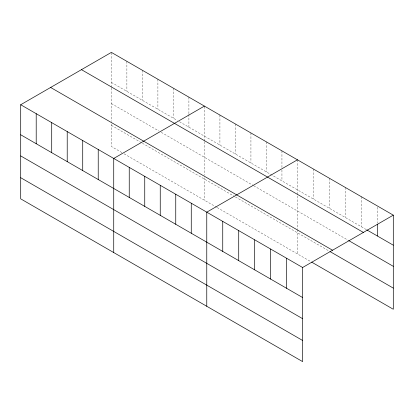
<?xml version="1.0" encoding="UTF-8"?>
<svg xmlns="http://www.w3.org/2000/svg" width="414" height="414" viewBox="0 0 414 414"><rect width="100%" height="100%" fill="white"/><g stroke="black" fill="none" stroke-linecap="round" stroke-linejoin="round"><path stroke-width="0.31" stroke-dasharray="2.07 1.55" d="M111.382 88.011L111.382 121.504M111.382 87.39L111.382 52.387M204.412 141.723L204.412 175.215M204.412 141.102L204.412 106.098M111.382 82.417L177.28 120.464M179.495 121.742L366.307 229.594M111.382 103.562L159.007 131.057M161.222 132.335L253.145 185.41M253.699 185.731L348.127 240.244M111.382 125.349L141.288 142.613M142.395 143.254L234.319 196.329M235.426 196.966L328.845 250.905M121.902 152.569L111.382 146.499L111.382 122.146M124.117 153.853L216.6 207.243M217.153 207.564L311.219 261.871M377.325 207.202L377.325 223.177M361.35 196.702L361.35 226.732M345.374 187.48L345.374 217.51M329.399 178.253L329.399 208.283M313.424 169.031L313.424 199.062M297.449 159.809L297.449 228.932M297.449 229.568L297.449 253.922M281.944 150.856L281.944 167.468M281.944 170.025L281.944 180.887M266.435 141.904L266.435 171.934M250.931 132.951L250.931 162.981M235.426 123.998L235.426 154.034M219.922 115.051L219.922 145.081M204.412 177.782L204.412 200.21M188.908 97.145L188.908 113.757M188.908 114.399L188.908 127.176M173.404 88.192L173.404 118.223M157.9 79.24L157.9 109.27M142.395 70.287L142.395 100.317M126.886 61.334L126.886 91.365"/><path stroke-width="0.62" d="M20.7 104.737L302.618 267.501L302.618 361.613L20.7 198.849L20.7 104.737L111.382 52.387L393.3 215.151L393.3 309.263L311.773 262.191M204.412 106.098L113.731 158.453L113.731 252.566M297.449 159.809L206.767 212.165L206.767 306.277M302.618 267.501L393.3 215.151M366.856 229.915L393.3 245.181M81.454 69.661L363.373 232.425M348.681 240.565L393.3 266.326M50.627 87.463L332.546 250.227M329.948 251.541L393.3 288.113M20.7 134.767L302.618 297.531M20.7 155.918L302.618 318.682M20.7 177.704L302.618 340.468M377.325 224.455L377.325 235.954M286.643 258.279L286.643 288.31M270.668 249.057L270.668 279.088M254.693 239.835L254.693 269.866M238.718 230.608L238.718 260.639M222.742 221.386L222.742 251.417M191.263 203.212L191.263 233.242M175.753 194.259L175.753 224.29M160.249 185.306L160.249 215.337M144.745 176.354L144.745 206.384M129.24 167.401L129.24 197.437M98.227 149.501L98.227 179.531M82.722 140.548L82.722 170.578M67.218 131.595L67.218 161.626M51.709 122.642L51.709 152.673M36.204 113.69L36.204 143.72"/></g></svg>
